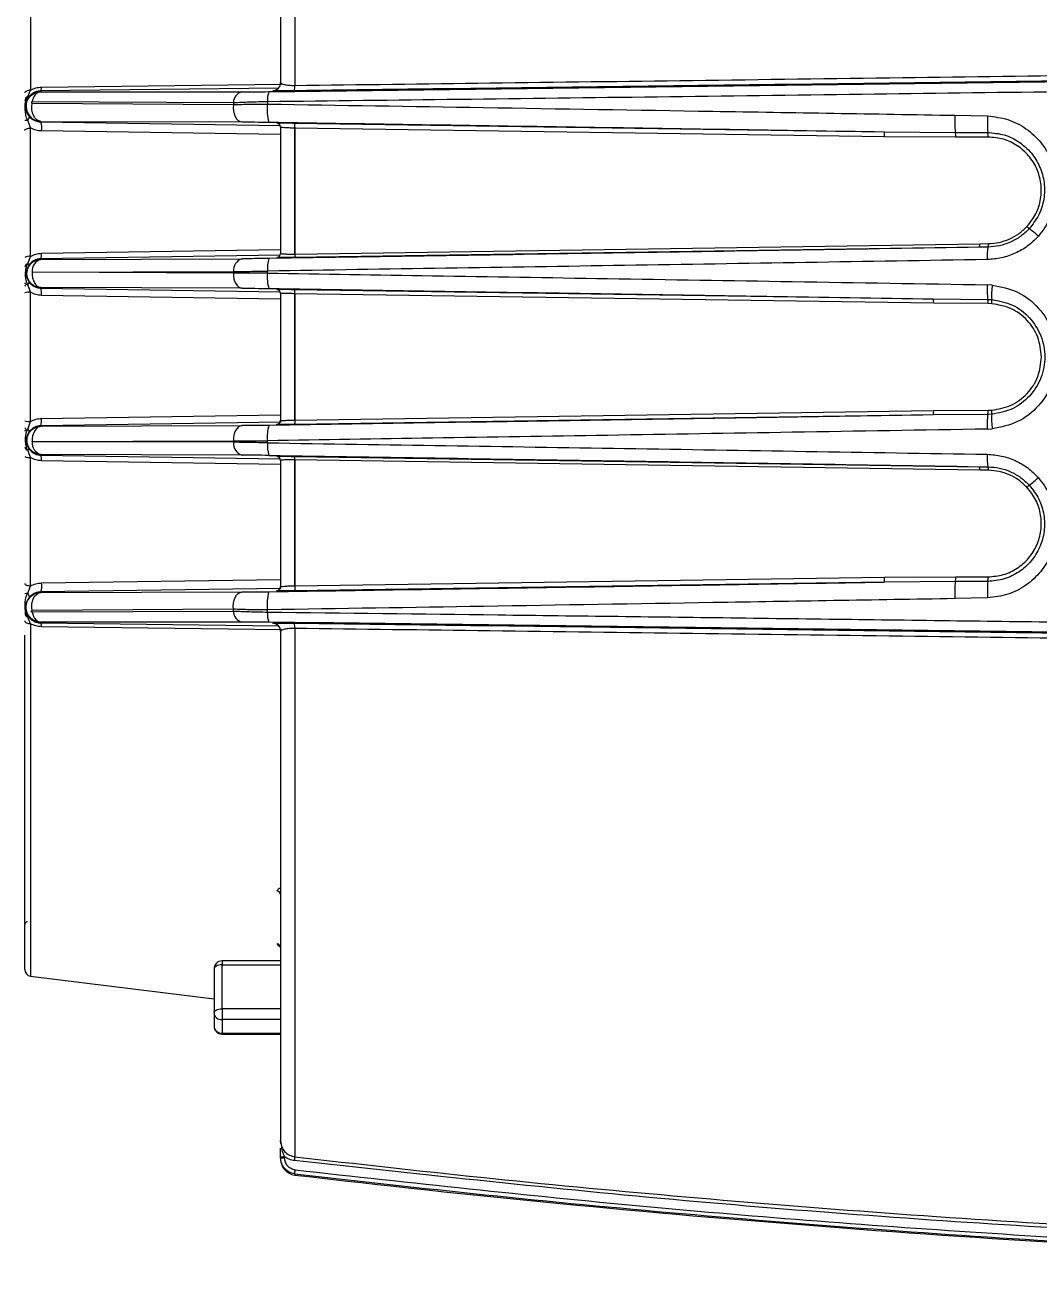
# Model space of a CAD drawing. Extents: x 8 to 113, y 0 to 87.
# Drawn here: x 10.07 to 13.876, y 33.415 to 38.064 of the extents above; entities that cross this region are included whole.
import ezdxf

# ---------------------------------------------------------------- set-up
doc = ezdxf.new("R2010")
doc.units = 0
doc.header["$MEASUREMENT"] = 0
doc.layers.add('OBJECT', color=7, linetype='CONTINUOUS')

msp = doc.modelspace()

# ---------------------------------------------------------------- linework, layer by layer
at = {"layer": 'OBJECT'}
for p, q in [((11.0831, 39.8184), (11.0831, 37.8367)), ((10.0921, 39.1314), (10.0921, 37.819)), ((10.0811, 37.7948), (10.0921, 37.819)), ((10.1302, 37.8131), (10.1301, 37.8131)), ((11.0217, 37.8268), (10.1302, 37.816)), ((10.1302, 37.816), (10.1302, 37.8131)), ((10.1302, 37.8131), (10.8854, 37.8126)), ((10.1328, 37.8303), (11.033, 37.8415)), ((11.0006, 37.8173), (11.0006, 37.8175)), ((10.098, 37.7762), (10.8531, 37.7726)), ((10.0981, 37.7696), (10.8531, 37.7647)), ((10.8531, 37.7726), (10.8531, 37.7647)), ((10.9809, 37.7765), (10.9809, 37.7669)), ((10.0921, 37.6771), (10.0811, 37.7059)), ((13.5598, 37.7248), (13.6826, 37.722)), ((10.0921, 37.1955), (10.0921, 37.6771)), ((10.1302, 37.6999), (10.1302, 37.7016)), ((10.1302, 37.7016), (10.8853, 37.6998)), ((10.1302, 37.6999), (11.0295, 37.6864)), ((11.0301, 37.6529), (10.1328, 37.6659)), ((11.0154, 37.695), (11.0154, 37.6954)), ((11.0815, 37.6956), (13.294, 37.6628)), ((11.0831, 37.6806), (11.083, 37.6764)), ((11.083, 37.2043), (11.083, 37.6764)), ((11.0833, 37.6764), (11.0835, 37.6806)), ((11.0833, 37.6764), (11.0833, 37.2043)), ((13.2959, 37.6441), (11.0833, 37.6764)), ((13.294, 37.6628), (13.5614, 37.6607)), ((13.5614, 37.6607), (13.6831, 37.6604)), ((13.5629, 37.6427), (13.2959, 37.6441)), ((13.6843, 37.6431), (13.5629, 37.6427)), ((11.0833, 37.2043), (13.6535, 37.243)), ((13.6535, 37.243), (13.6855, 37.2434)), ((10.0811, 37.1679), (10.0921, 37.1955)), ((11.0286, 37.2002), (10.1302, 37.1865)), ((10.1328, 37.2073), (11.0301, 37.2211)), ((13.6517, 37.2299), (11.0815, 37.1912)), ((13.6837, 37.2303), (13.6517, 37.2299)), ((10.1302, 37.1865), (10.1303, 37.1841)), ((10.1303, 37.1841), (10.8853, 37.1866)), ((11.0154, 37.1914), (11.0154, 37.1918)), ((10.0981, 37.1368), (10.8531, 37.1382)), ((10.8531, 37.1326), (10.0981, 37.1361)), ((10.8531, 37.1326), (10.8531, 37.1382)), ((10.9809, 37.1326), (10.9809, 37.1404)), ((10.0921, 37.0608), (10.0811, 37.0898)), ((10.0921, 36.5757), (10.0921, 37.0608)), ((10.1303, 37.0784), (10.1302, 37.0764)), ((10.1302, 37.0764), (11.0295, 37.0627)), ((10.8853, 37.076), (10.1303, 37.0784)), ((11.0154, 37.071), (11.0154, 37.0714)), ((11.0301, 37.0564), (11.0301, 36.8182)), ((11.0815, 37.0716), (13.4784, 37.0356)), ((11.083, 37.0566), (11.083, 37.0554)), ((11.083, 36.5811), (11.083, 37.0554)), ((11.0833, 37.0554), (11.0833, 37.0566)), ((11.0833, 37.0554), (11.0833, 36.581)), ((13.4802, 37.0198), (11.0833, 37.0554)), ((13.7001, 37.088), (13.6814, 37.0889)), ((11.0301, 37.0355), (10.1328, 37.049)), ((13.4784, 37.0356), (13.6831, 37.0338)), ((13.6847, 37.0183), (13.4802, 37.0198)), ((13.6831, 37.0338), (13.6981, 37.0332)), ((13.6987, 37.0179), (13.6847, 37.0183)), ((11.0301, 36.8182), (11.0301, 36.58)), ((10.1328, 36.5875), (11.0301, 36.6009)), ((13.4784, 36.6008), (11.0815, 36.5649)), ((11.0833, 36.581), (13.4802, 36.6167)), ((13.6831, 36.6027), (13.4784, 36.6008)), ((13.4802, 36.6167), (13.6847, 36.6181)), ((13.6981, 36.6032), (13.6831, 36.6027)), ((13.6847, 36.6181), (13.6987, 36.6186)), ((10.0811, 36.5466), (10.0921, 36.5757)), ((11.0316, 36.5738), (10.1302, 36.56)), ((10.1302, 36.56), (10.1303, 36.558)), ((10.1303, 36.558), (10.8853, 36.5605)), ((11.0154, 36.565), (11.0154, 36.5655)), ((11.083, 36.5811), (11.083, 36.5799)), ((11.0833, 36.5799), (11.0833, 36.581)), ((13.6814, 36.5475), (13.7001, 36.5485)), ((10.0981, 36.5004), (10.8531, 36.5039)), ((10.8531, 36.4982), (10.0981, 36.4996)), ((10.8531, 36.5039), (10.8531, 36.4982)), ((10.9809, 36.4961), (10.9809, 36.5038)), ((10.0921, 36.4409), (10.0811, 36.4685)), ((10.1303, 36.4523), (10.1302, 36.45)), ((10.1302, 36.45), (11.0286, 36.4362)), ((10.8853, 36.4499), (10.1303, 36.4523)), ((10.0921, 35.9593), (10.0921, 36.4409)), ((11.0301, 36.4153), (10.1328, 36.4291)), ((11.0154, 36.4446), (11.0154, 36.4451)), ((11.0815, 36.4452), (13.6517, 36.4066)), ((11.083, 35.9601), (11.083, 36.4321)), ((11.0833, 36.4321), (11.0833, 35.9601)), ((13.6535, 36.3935), (11.0833, 36.4321)), ((13.6517, 36.4066), (13.6837, 36.4061)), ((13.6855, 36.393), (13.6535, 36.3935)), ((11.0833, 35.9601), (13.2959, 35.9924)), ((13.2959, 35.9924), (13.5629, 35.9938)), ((13.5629, 35.9938), (13.6843, 35.9933)), ((10.0811, 35.9306), (10.0921, 35.9593)), ((11.0314, 35.9501), (10.1302, 35.9365)), ((10.1328, 35.9706), (11.0301, 35.9836)), ((11.0154, 35.941), (11.0154, 35.9415)), ((13.294, 35.9737), (11.0815, 35.9408)), ((11.083, 35.9601), (11.0831, 35.9558)), ((11.0835, 35.9558), (11.0833, 35.9601)), ((13.5614, 35.9758), (13.294, 35.9737)), ((13.6831, 35.9761), (13.5614, 35.9758)), ((10.1302, 35.9348), (10.8853, 35.9366)), ((10.1302, 35.9348), (10.1302, 35.9365)), ((13.6826, 35.9145), (13.5598, 35.9116)), ((10.8531, 35.8639), (10.0979, 35.8603)), ((10.8531, 35.8718), (10.0981, 35.8669)), ((10.8531, 35.8639), (10.8531, 35.8718)), ((10.9809, 35.86), (10.9809, 35.8696)), ((10.0921, 35.8175), (10.0811, 35.8416)), ((10.0921, 35.8175), (10.0921, 34.4955)), ((10.1302, 35.8233), (10.1301, 35.8204)), ((10.1301, 35.8204), (11.0217, 35.8096)), ((10.8854, 35.8239), (10.1302, 35.8233)), ((11.033, 35.7949), (10.1328, 35.8062)), ((11.0006, 35.819), (11.0006, 35.8191)), ((11.0831, 35.7998), (11.0831, 33.8181)), ((11.0301, 34.5527), (10.8101, 34.5527)), ((10.8101, 34.5527), (10.8101, 34.5377)), ((10.7801, 34.5227), (10.7801, 34.3581)), ((10.8101, 34.3731), (10.8101, 34.5377)), ((10.8101, 34.5377), (11.0301, 34.5377)), ((10.0921, 34.4955), (10.7801, 34.411)), ((10.7801, 34.3581), (10.7801, 34.3081)), ((10.8101, 34.3731), (10.8101, 34.3324)), ((11.0301, 34.3731), (10.8101, 34.3731)), ((11.0301, 34.3324), (10.8101, 34.3324)), ((10.8101, 34.3324), (10.8101, 34.2819)), ((10.8101, 34.2819), (11.0301, 34.2819)), ((10.8101, 34.2819), (10.8101, 34.2781)), ((10.8101, 34.2781), (11.0301, 34.2781)), ((11.0311, 33.8673), (11.0299, 33.8786)), ((11.0301, 33.878), (11.0315, 33.865)), ((11.0301, 33.8139), (11.0301, 33.8186)), ((11.0451, 33.8182), (11.0451, 33.8135)), ((11.0831, 33.7542), (11.0831, 33.7494))]:
    msp.add_line(p, q, dxfattribs=at)
at = {"layer": 'OBJECT', "flags": 128}
for points in [[(10.0921, 37.819), (10.0877, 37.8186), (10.0835, 37.8178), (10.0797, 37.8168), (10.0764, 37.8154), (10.0737, 37.8139), (10.0717, 37.8121), (10.0705, 37.8102), (10.0701, 37.8083)], [(10.1302, 37.7016), (10.1223, 37.7033), (10.1149, 37.7077), (10.1084, 37.7145), (10.103, 37.7235), (10.0991, 37.734), (10.097, 37.7456), (10.0966, 37.7577), (10.0981, 37.7696)], [(10.8531, 37.7647), (10.8522, 37.7531), (10.8529, 37.7414), (10.8552, 37.7304), (10.8591, 37.7203), (10.8644, 37.7119), (10.8707, 37.7055), (10.8778, 37.7014), (10.8853, 37.6998)], [(10.0811, 37.7059), (10.0829, 37.7082), (10.0844, 37.7105), (10.0857, 37.7127), (10.0865, 37.7147), (10.0871, 37.7166), (10.0872, 37.7182), (10.087, 37.7196), (10.0864, 37.7208)], [(10.0701, 37.6679), (10.0705, 37.6696), (10.0717, 37.6712), (10.0737, 37.6727), (10.0764, 37.6741), (10.0797, 37.6752), (10.0835, 37.6761), (10.0877, 37.6768), (10.0921, 37.6771)], [(10.0981, 37.1361), (10.0981, 37.1253), (10.0995, 37.1148), (10.1023, 37.1049), (10.1062, 37.0961), (10.1112, 37.0888), (10.1171, 37.0833), (10.1235, 37.0798), (10.1303, 37.0784)], [(10.8531, 37.1326), (10.8533, 37.1219), (10.8548, 37.1116), (10.8575, 37.1019), (10.8615, 37.0933), (10.8665, 37.0862), (10.8722, 37.0808), (10.8786, 37.0773), (10.8853, 37.076)], [(10.0701, 37.0963), (10.0703, 37.0954), (10.0709, 37.0944), (10.0718, 37.0935), (10.073, 37.0927), (10.0746, 37.0918), (10.0765, 37.0911), (10.0787, 37.0904), (10.0811, 37.0898)], [(10.0811, 36.5466), (10.0787, 36.546), (10.0765, 36.5453), (10.0746, 36.5446), (10.073, 36.5438), (10.0718, 36.5429), (10.0709, 36.542), (10.0703, 36.5411), (10.0701, 36.5401)], [(10.1303, 36.558), (10.1235, 36.5567), (10.1171, 36.5531), (10.1112, 36.5476), (10.1062, 36.5403), (10.1023, 36.5316), (10.0995, 36.5217), (10.0981, 36.5112), (10.0981, 36.5004)], [(10.8853, 36.5605), (10.8786, 36.5591), (10.8722, 36.5557), (10.8665, 36.5503), (10.8615, 36.5431), (10.8575, 36.5346), (10.8548, 36.5249), (10.8533, 36.5145), (10.8531, 36.5039)], [(10.0701, 35.9685), (10.0705, 35.9668), (10.0717, 35.9652), (10.0737, 35.9637), (10.0764, 35.9624), (10.0797, 35.9612), (10.0835, 35.9603), (10.0877, 35.9597), (10.0921, 35.9593)], [(10.0811, 35.9306), (10.0829, 35.9283), (10.0844, 35.926), (10.0857, 35.9238), (10.0865, 35.9217), (10.0871, 35.9199), (10.0872, 35.9182), (10.087, 35.9168), (10.0864, 35.9157)], [(10.0981, 35.8669), (10.0966, 35.8788), (10.097, 35.8908), (10.0991, 35.9024), (10.103, 35.913), (10.1084, 35.9219), (10.1149, 35.9287), (10.1223, 35.9331), (10.1302, 35.9348)], [(10.8531, 35.8718), (10.8522, 35.8834), (10.8529, 35.895), (10.8552, 35.9061), (10.8591, 35.9161), (10.8644, 35.9245), (10.8707, 35.9309), (10.8778, 35.935), (10.8853, 35.9366)], [(10.0701, 35.8282), (10.0705, 35.8262), (10.0717, 35.8243), (10.0737, 35.8226), (10.0764, 35.821), (10.0797, 35.8197), (10.0835, 35.8186), (10.0877, 35.8179), (10.0921, 35.8175)], [(10.8101, 34.5377), (10.8043, 34.5374), (10.7986, 34.5365), (10.7935, 34.5352), (10.7889, 34.5333), (10.7852, 34.531), (10.7824, 34.5284), (10.7807, 34.5256), (10.7801, 34.5227)], [(10.7801, 34.3581), (10.7807, 34.361), (10.7824, 34.3638), (10.7852, 34.3664), (10.7889, 34.3687), (10.7935, 34.3706), (10.7986, 34.372), (10.8043, 34.3728), (10.8101, 34.3731)]]:
    msp.add_lwpolyline(points, dxfattribs=at)
at = {"layer": 'OBJECT'}
for centre, radius, start, end in [((11.0001, 37.8473), 0.03, 270.8174, 359.9964), ((10.8948, 37.772), 0.0417, 103.027, 179.1917), ((11.056, 37.7841), 0.0755, 157.3106, 185.817), ((11.0428, 37.8327), 0.0405, 336.8812, 5.6577), ((10.089, 37.7777), 0.0189, 114.6928, 177.0657), ((10.1311, 37.7574), 0.0557, 180.0252, 269.0506), ((10.0835, 37.7996), 0.00532, 242.8052, 300.6129), ((11.132, 37.7444), 0.1527, 171.5367, 197.3552), ((10.0793, 37.7513), 0.0455, 258.3163, 272.234), ((13.939, 37.7022), 0.3799, 176.5835, 186.2714), ((14.1168, 37.6941), 0.4351, 176.3255, 184.4454), ((10.0611, 37.6775), 0.0726, 350.7986, 17.9755), ((11.0151, 37.6804), 0.015, 0.0028, 89.0058), ((11.0151, 37.68), 0.015, 0.0039, 89.0036), ((11.0813, 37.7266), 0.0503, 271.9428, 272.287), ((13.2594, 37.65), 0.0369, 350.8114, 20.3031), ((13.5061, 37.6469), 0.057, 355.73, 13.9671), ((13.6187, 37.6471), 0.0657, 356.4741, 11.6369), ((14.1391, 37.6356), 0.4509, 226.7586, 228.2473), ((13.6636, 37.0519), 0.3031, 46.2734, 54.6876), ((13.6283, 37.2398), 0.0254, 336.99, 7.2253), ((13.6582, 37.2405), 0.0275, 338.3037, 6.1788), ((10.0872, 37.1601), 0.0358, 82.2158, 118.5915), ((10.0884, 37.2023), 0.0447, 339.2658, 6.4601), ((11.0151, 37.2068), 0.015, 270.9964, 359.9961), ((11.0151, 37.2064), 0.015, 270.9964, 359.9961), ((13.8852, 37.1966), 0.2043, 170.5079, 183.6881), ((10.0843, 37.1539), 0.0144, 102.7899, 170.4308), ((10.095, 37.1851), 0.0221, 231.1278, 248.9892), ((10.1426, 37.1412), 0.0446, 105.9957, 185.6539), ((10.8979, 37.1433), 0.0451, 106.3213, 186.431), ((11.0865, 37.1524), 0.1062, 160.6882, 186.5213), ((11.1131, 37.1157), 0.1333, 172.7057, 197.7827), ((10.0871, 37.0086), 0.0524, 84.5631, 108.899), ((10.0734, 37.1016), 0.0141, 303.0741, 346.3766), ((10.0716, 37.057), 0.0618, 352.5357, 18.3289), ((11.0151, 37.0564), 0.015, 0.0028, 89.0058), ((11.0151, 37.056), 0.015, 0.0028, 89.0058), ((11.0829, 37.0792), 0.0238, 270.2493, 270.9756), ((14.022, 37.0722), 0.3411, 177.1853, 186.4627), ((14.0195, 37.0494), 0.3218, 173.1125, 182.8762), ((13.4487, 37.0242), 0.0318, 351.965, 21.0948), ((13.6379, 37.0213), 0.0469, 356.4155, 15.4698), ((13.653, 37.0239), 0.0461, 352.5298, 11.687), ((13.4487, 36.6122), 0.0318, 338.9052, 8.035), ((14.022, 36.5643), 0.3411, 173.5372, 182.8147), ((13.6379, 36.6152), 0.0469, 344.5302, 3.5845), ((14.0195, 36.5871), 0.3218, 177.1238, 186.8875), ((13.653, 36.6126), 0.0461, 348.313, 7.4702), ((10.0871, 36.6279), 0.0524, 251.101, 275.4369), ((10.0734, 36.5348), 0.0141, 13.6232, 56.9261), ((10.0716, 36.5794), 0.0618, 341.6714, 7.464), ((11.1131, 36.5208), 0.1333, 162.2173, 187.2943), ((11.0151, 36.5805), 0.015, 270.9942, 359.9972), ((11.0151, 36.58), 0.015, 270.9964, 359.9961), ((11.0829, 36.5572), 0.0238, 89.0244, 89.7507), ((10.1426, 36.4952), 0.0446, 174.3461, 254.0043), ((10.8979, 36.4932), 0.0451, 173.5685, 253.6795), ((11.0865, 36.484), 0.1062, 173.4789, 199.3117), ((10.0843, 36.4825), 0.0144, 189.5692, 257.2101), ((10.095, 36.4513), 0.0221, 111.0108, 128.8722), ((10.0884, 36.4342), 0.0447, 353.5401, 20.7342), ((13.8852, 36.4398), 0.2043, 176.3119, 189.4921), ((10.0872, 36.4763), 0.0358, 241.4063, 277.7849), ((11.0151, 36.4301), 0.015, 0.0039, 89.0036), ((11.0151, 36.4296), 0.015, 0.0039, 89.0036), ((13.6283, 36.3967), 0.0254, 352.774, 23.0107), ((13.6582, 36.396), 0.0275, 353.8212, 21.6963), ((13.6636, 36.5846), 0.3031, 305.3124, 313.7266), ((14.1385, 36.0015), 0.45, 131.7511, 133.243), ((13.2594, 35.9865), 0.0369, 339.6958, 9.1893), ((13.5061, 35.9895), 0.057, 346.0341, 4.269), ((13.6187, 35.9893), 0.0657, 348.3632, 3.5258), ((10.0611, 35.9589), 0.0726, 342.0242, 9.2015), ((11.0151, 35.9565), 0.015, 270.9959, 359.9966), ((11.0151, 35.956), 0.015, 270.9937, 359.9966), ((11.0817, 35.9219), 0.0382, 87.6586, 88.1116), ((13.939, 35.9343), 0.3798, 173.7285, 183.4166), ((14.1168, 35.9423), 0.4351, 175.5545, 183.6745), ((10.0793, 35.8852), 0.0454, 87.7552, 101.6915), ((11.132, 35.892), 0.1527, 162.6447, 188.4633), ((10.089, 35.8588), 0.0189, 182.9339, 245.3066), ((10.8948, 35.8645), 0.0417, 180.8078, 256.974), ((11.056, 35.8523), 0.0755, 174.1828, 202.6897), ((10.0835, 35.8369), 0.00532, 59.3943, 117.194), ((10.1069, 35.8088), 0.026, 354.2925, 26.5141), ((11.0001, 35.7891), 0.03, 0.0033, 89.1829), ((11.0428, 35.8037), 0.0405, 354.3437, 23.1174), ((11.0167, 34.8008), 0.0135, 5.255, 88.914), ((11.016, 34.6023), 0.0141, 2.5827, 86.1954), ((10.8101, 34.5227), 0.03, 90, 180), ((10.0951, 34.5203), 0.025, 180, 263), ((10.8081, 34.3604), 0.0281, 184.7366, 274.0578), ((10.8101, 34.3081), 0.03, 180, 270), ((10.8084, 34.3101), 0.0283, 184.0834, 273.57), ((11.0413, 33.961), 0.1429, 265.4957, 271.4991), ((11.0413, 33.9563), 0.1429, 265.4957, 271.4991), ((11.0901, 33.809), 0.06, 180, 263.3268), ((18.3769, 32.9513), 7.3451, 173.22268, 173.33636), ((3.5176, 34.6522), 7.6186, 353.23041, 353.34008), ((16.9701, 84.0662), 50.66, 263.32684, 267.85597)]:
    msp.add_arc(centre, radius, start, end, dxfattribs=at)
for points, knots in [([(11.0301, 39.7585), (11.0301, 39.7499), (11.0301, 39.7325), (11.0301, 39.6743), (11.0301, 39.5914), (11.0301, 39.4811), (11.0301, 39.3446), (11.0301, 39.1835), (11.0301, 38.9997), (11.0301, 38.7958), (11.0301, 38.5756), (11.0301, 38.3423), (11.0301, 38.1002), (11.0301, 37.9312), (11.0301, 37.8473)], [0, 0, 0, 0, 0.0803207, 0.16194, 0.244772, 0.3293776, 0.4144874, 0.5, 0.5855181, 0.670628, 0.755228, 0.8380655, 0.919682, 1, 1, 1, 1]), ([(10.9864, 37.8133), (11.5027, 37.8197), (12.536, 37.8325), (13.8902, 37.8502), (14.7276, 37.8617), (15.0451, 37.8661)], [0, 0, 0, 0, 0.382702, 0.765908, 1, 1, 1, 1]), ([(11.0006, 37.8175), (11.0025, 37.8176), (11.0065, 37.8179), (11.0123, 37.8199), (11.0177, 37.823), (11.0237, 37.8284), (11.029, 37.8368), (11.0297, 37.8441), (11.0301, 37.8478)], [0, 0, 0, 0, 0.115727, 0.237004, 0.365059, 0.500934, 0.749863, 1, 1, 1, 1]), ([(11.0301, 37.8473), (11.0308, 37.846), (11.0321, 37.8432), (11.0414, 37.8403), (11.052, 37.8385), (11.0617, 37.8375), (11.0722, 37.8368), (11.0795, 37.8367), (11.0831, 37.8367)], [0, 0, 0, 0, 0.250259, 0.499689, 0.634038, 0.76157, 0.883198, 1, 1, 1, 1]), ([(15.0451, 37.8684), (14.738, 37.8642), (13.9214, 37.853), (12.5985, 37.8357), (11.5859, 37.8231), (11.0801, 37.8168)], [0, 0, 0, 0, 0.23178, 0.616222, 1, 1, 1, 1]), ([(11.0831, 37.8367), (11.3272, 37.8398), (11.8241, 37.846), (12.5844, 37.8558), (13.3512, 37.8658), (14.1188, 37.876), (14.6795, 37.8836), (14.9895, 37.8879), (15.0451, 37.8886)], [0, 0, 0, 0, 0.185391, 0.377506, 0.576351, 0.765931, 0.957987, 1, 1, 1, 1]), ([(10.0754, 37.7573), (10.0762, 37.7646), (10.0779, 37.779), (10.0902, 37.7971), (10.1049, 37.8074), (10.1186, 37.8122), (10.1262, 37.8128), (10.1301, 37.8131)], [0, 0, 0, 0, 0.250886, 0.499859, 0.733623, 0.862855, 1, 1, 1, 1]), ([(10.1302, 37.816), (10.1259, 37.8157), (10.1174, 37.8151), (10.1054, 37.8106), (10.0946, 37.8039), (10.0891, 37.798), (10.0862, 37.795)], [0, 0, 0, 0, 0.250429, 0.499844, 0.740767, 1, 1, 1, 1]), ([(10.0921, 37.819), (10.0985, 37.8222), (10.1113, 37.8285), (10.1256, 37.8297), (10.1328, 37.8303)], [0, 0, 0, 0, 0.498431, 1, 1, 1, 1]), ([(10.1301, 37.8131), (10.1259, 37.8123), (10.1177, 37.8106), (10.1078, 37.8007), (10.1012, 37.7888), (10.099, 37.7801), (10.098, 37.7762)], [0, 0, 0, 0, 0.295101, 0.569756, 0.806961, 1, 1, 1, 1]), ([(10.1302, 37.816), (10.1304, 37.8163), (10.131, 37.8167), (10.1318, 37.8198), (10.1324, 37.8243), (10.1327, 37.8283), (10.1328, 37.8303)], [0, 0, 0, 0, 0.245159, 0.499986, 0.754817, 1, 1, 1, 1]), ([(10.8854, 37.8126), (10.9006, 37.8126), (10.9309, 37.8127), (10.9679, 37.8131), (10.9864, 37.8133)], [0, 0, 0, 0, 0.498689, 1, 1, 1, 1]), ([(10.9809, 37.7765), (11.2201, 37.7793), (11.7068, 37.7852), (12.4506, 37.7944), (13.2005, 37.804), (13.9513, 37.8138), (14.5624, 37.822), (14.9283, 37.8271), (15.0451, 37.8287)], [0, 0, 0, 0, 0.177189, 0.360441, 0.549759, 0.730707, 0.913979, 1, 1, 1, 1]), ([(11.0801, 37.8168), (11.069, 37.8167), (11.0469, 37.8165), (11.0209, 37.8165), (11.0038, 37.8168), (11.0016, 37.8171), (11.0006, 37.8173)], [0, 0, 0, 0, 0.2497037, 0.4994833, 0.7493642, 1, 1, 1, 1]), ([(10.0811, 37.7059), (10.0805, 37.7068), (10.0795, 37.7083), (10.0783, 37.7109), (10.077, 37.7145), (10.0752, 37.7207), (10.0728, 37.7324), (10.0709, 37.7522), (10.0715, 37.7763), (10.0788, 37.7904), (10.0811, 37.7948)], [0, 0, 0, 0, 0.035421, 0.057338, 0.093999, 0.157766, 0.273473, 0.49278, 0.842967, 1, 1, 1, 1]), ([(10.0862, 37.795), (10.0842, 37.7923), (10.0802, 37.7869), (10.0766, 37.7789), (10.0745, 37.7723), (10.073, 37.7654), (10.0728, 37.7606), (10.0727, 37.7573)], [0, 0, 0, 0, 0.249992, 0.497598, 0.621224, 0.745568, 1, 1, 1, 1]), ([(10.0727, 37.7573), (10.073, 37.7539), (10.0734, 37.7474), (10.0751, 37.7416), (10.0772, 37.7357), (10.0799, 37.7296), (10.0843, 37.7237), (10.0864, 37.7208)], [0, 0, 0, 0, 0.24759, 0.460665, 0.504758, 0.757493, 1, 1, 1, 1]), ([(10.098, 37.7762), (10.0976, 37.7761), (10.097, 37.776), (10.0962, 37.7756), (10.0957, 37.7752), (10.0953, 37.7746), (10.095, 37.7738), (10.0948, 37.7731), (10.0949, 37.7722), (10.0952, 37.7712), (10.096, 37.7703), (10.097, 37.7697), (10.0977, 37.7696), (10.0981, 37.7696)], [0, 0, 0, 0, 0.13574, 0.194591, 0.250843, 0.311563, 0.37511, 0.438068, 0.500883, 0.619799, 0.750938, 0.873701, 1, 1, 1, 1]), ([(10.8531, 37.7726), (10.8727, 37.7734), (10.9113, 37.7751), (10.9579, 37.776), (10.9809, 37.7765)], [0, 0, 0, 0, 0.506803, 1, 1, 1, 1]), ([(10.8531, 37.7647), (10.8728, 37.7654), (10.9114, 37.7669), (10.958, 37.7669), (10.9809, 37.7669)], [0, 0, 0, 0, 0.509049, 1, 1, 1, 1]), ([(10.9809, 37.7669), (11.2511, 37.7625), (11.8071, 37.7536), (12.6668, 37.7396), (13.2569, 37.7298), (13.5598, 37.7248)], [0, 0, 0, 0, 0.315, 0.648332, 1, 1, 1, 1]), ([(10.0864, 37.7208), (10.0922, 37.7153), (10.101, 37.7069), (10.1172, 37.701), (10.1259, 37.7003), (10.1302, 37.6999)], [0, 0, 0, 0, 0.49808, 0.757942, 1, 1, 1, 1]), ([(13.6826, 37.722), (13.7084, 37.719), (13.7599, 37.713), (13.8288, 37.6768), (13.8848, 37.6248), (13.924, 37.5591), (13.9439, 37.485), (13.9423, 37.408), (13.9202, 37.3328), (13.8888, 37.2915), (13.8732, 37.2709)], [0, 0, 0, 0, 0.125399, 0.250033, 0.374937, 0.500007, 0.625107, 0.75017, 0.875155, 1, 1, 1, 1]), ([(10.1328, 37.6659), (10.1255, 37.6665), (10.111, 37.6677), (10.0984, 37.674), (10.0921, 37.6771)], [0, 0, 0, 0, 0.5023, 1, 1, 1, 1]), ([(10.8853, 37.6998), (10.9005, 37.6997), (10.9309, 37.6996), (10.9678, 37.6991), (10.9862, 37.6988)], [0, 0, 0, 0, 0.501563, 1, 1, 1, 1]), ([(10.9862, 37.6988), (11.3691, 37.693), (12.137, 37.6812), (12.9077, 37.6689), (13.294, 37.6628)], [0, 0, 0, 0, 0.498752, 1, 1, 1, 1]), ([(11.0154, 37.6954), (11.0163, 37.6956), (11.0182, 37.6959), (11.0327, 37.696), (11.0542, 37.696), (11.0724, 37.6957), (11.0815, 37.6956)], [0, 0, 0, 0, 0.250139, 0.500157, 0.750082, 1, 1, 1, 1]), ([(11.0301, 37.6804), (11.0301, 37.6025), (11.0301, 37.4466), (11.0301, 37.2865), (11.0301, 37.2064)], [0, 0, 0, 0, 0.5000003, 1, 1, 1, 1]), ([(11.083, 37.6764), (11.076, 37.6766), (11.0613, 37.6771), (11.0439, 37.6781), (11.0323, 37.6793), (11.0308, 37.68), (11.0301, 37.6804)], [0, 0, 0, 0, 0.239397, 0.499824, 0.74984, 1, 1, 1, 1]), ([(11.0831, 37.6806), (11.0832, 37.6826), (11.0832, 37.6856), (11.083, 37.6891), (11.0827, 37.6922), (11.0822, 37.6949), (11.0817, 37.6954), (11.0815, 37.6956)], [0, 0, 0, 0, 0.251212, 0.383347, 0.515965, 0.770808, 1, 1, 1, 1]), ([(13.6831, 37.6604), (13.7041, 37.6584), (13.7459, 37.6545), (13.8022, 37.6264), (13.8482, 37.5853), (13.8806, 37.5328), (13.8973, 37.473), (13.8962, 37.4105), (13.8779, 37.3493), (13.8519, 37.3159), (13.8388, 37.2992)], [0, 0, 0, 0, 0.125945, 0.251061, 0.375911, 0.500546, 0.625123, 0.749825, 0.874778, 1, 1, 1, 1]), ([(13.8302, 37.3071), (13.8424, 37.3227), (13.8669, 37.3537), (13.8842, 37.411), (13.8852, 37.4695), (13.8694, 37.5255), (13.8387, 37.5744), (13.7955, 37.6125), (13.7428, 37.6382), (13.7038, 37.6415), (13.6843, 37.6431)], [0, 0, 0, 0, 0.1248514, 0.2496703, 0.374509, 0.4994319, 0.6244738, 0.749587, 0.8746189, 1, 1, 1, 1]), ([(13.8388, 37.2992), (13.8283, 37.2891), (13.8072, 37.2689), (13.7686, 37.2476), (13.7272, 37.2334), (13.6982, 37.2313), (13.6837, 37.2303)], [0, 0, 0, 0, 0.2510338, 0.4998421, 0.7502371, 1, 1, 1, 1]), ([(13.6855, 37.2434), (13.699, 37.2443), (13.7259, 37.2462), (13.7645, 37.2593), (13.8005, 37.279), (13.8203, 37.2977), (13.8302, 37.3071)], [0, 0, 0, 0, 0.249686, 0.500038, 0.748854, 1, 1, 1, 1]), ([(13.8732, 37.2709), (13.8602, 37.2581), (13.8344, 37.2327), (13.7868, 37.2057), (13.7354, 37.1876), (13.6994, 37.1848), (13.6814, 37.1835)], [0, 0, 0, 0, 0.251427, 0.50031, 0.75055, 1, 1, 1, 1]), ([(10.0921, 37.1955), (10.0985, 37.1989), (10.1113, 37.2055), (10.1257, 37.2067), (10.1328, 37.2073)], [0, 0, 0, 0, 0.500343, 1, 1, 1, 1]), ([(13.6517, 37.2299), (13.2067, 37.2226), (12.3166, 37.2082), (11.4297, 37.1944), (10.9862, 37.1876)], [0, 0, 0, 0, 0.499931, 1, 1, 1, 1]), ([(11.0301, 37.2064), (11.031, 37.206), (11.0327, 37.2053), (11.0449, 37.2045), (11.0616, 37.2041), (11.076, 37.2043), (11.083, 37.2043)], [0, 0, 0, 0, 0.275543, 0.500053, 0.755367, 1, 1, 1, 1]), ([(11.0833, 37.2043), (11.0833, 37.2026), (11.0832, 37.1992), (11.0828, 37.1948), (11.0822, 37.1919), (11.0817, 37.1914), (11.0815, 37.1912)], [0, 0, 0, 0, 0.241912, 0.499998, 0.758083, 1, 1, 1, 1]), ([(10.0811, 37.0898), (10.0799, 37.0922), (10.0779, 37.0961), (10.0759, 37.1033), (10.0737, 37.1137), (10.0725, 37.1316), (10.0736, 37.1515), (10.0792, 37.1639), (10.0811, 37.1679)], [0, 0, 0, 0, 0.096977, 0.162949, 0.280004, 0.496796, 0.836217, 1, 1, 1, 1]), ([(10.087, 37.1645), (10.0853, 37.162), (10.0819, 37.1569), (10.0783, 37.1483), (10.0762, 37.1393), (10.0755, 37.1267), (10.078, 37.113), (10.0841, 37.1032), (10.0871, 37.0983)], [0, 0, 0, 0, 0.122405, 0.248684, 0.377737, 0.499824, 0.749915, 1, 1, 1, 1]), ([(10.1303, 37.0784), (10.1257, 37.0788), (10.1169, 37.0797), (10.105, 37.0848), (10.0955, 37.0917), (10.0863, 37.102), (10.0798, 37.1154), (10.0775, 37.1322), (10.0803, 37.1493), (10.0882, 37.1633), (10.098, 37.1729), (10.1074, 37.1789), (10.1183, 37.1831), (10.1262, 37.1838), (10.1303, 37.1841)], [0, 0, 0, 0, 0.083697, 0.161372, 0.233014, 0.298617, 0.411254, 0.499895, 0.605384, 0.723691, 0.787932, 0.8554, 0.926089, 1, 1, 1, 1]), ([(10.1302, 37.1865), (10.126, 37.1861), (10.1177, 37.1855), (10.106, 37.1809), (10.0953, 37.1741), (10.0898, 37.1677), (10.087, 37.1645)], [0, 0, 0, 0, 0.253998, 0.500394, 0.747085, 1, 1, 1, 1]), ([(10.9862, 37.1876), (10.9678, 37.1873), (10.9311, 37.1868), (10.9005, 37.1866), (10.8853, 37.1866)], [0, 0, 0, 0, 0.50155, 1, 1, 1, 1]), ([(13.6814, 37.1835), (13.2274, 37.176), (12.3256, 37.1613), (11.4271, 37.1473), (10.9809, 37.1404)], [0, 0, 0, 0, 0.50338, 1, 1, 1, 1]), ([(11.0815, 37.1912), (11.0725, 37.1911), (11.0547, 37.1909), (11.0331, 37.1908), (11.0182, 37.191), (11.0163, 37.1913), (11.0154, 37.1914)], [0, 0, 0, 0, 0.249736, 0.499486, 0.74926, 1, 1, 1, 1]), ([(10.0981, 37.1361), (10.0981, 37.1361), (10.098, 37.1361), (10.0979, 37.1361), (10.0978, 37.1362), (10.0978, 37.1363), (10.0978, 37.1364), (10.0978, 37.1365), (10.0978, 37.1366), (10.0978, 37.1366), (10.0979, 37.1367), (10.0979, 37.1367), (10.098, 37.1368), (10.0981, 37.1368), (10.0981, 37.1368)], [0, 0, 0, 0, 0.14846, 0.270216, 0.325866, 0.380992, 0.499258, 0.560332, 0.615032, 0.666467, 0.718978, 0.77612, 0.84064, 1, 1, 1, 1]), ([(10.8531, 37.1382), (10.8727, 37.1386), (10.9114, 37.1393), (10.9579, 37.14), (10.9809, 37.1404)], [0, 0, 0, 0, 0.503406, 1, 1, 1, 1]), ([(10.9809, 37.1326), (10.9582, 37.1328), (10.9118, 37.1331), (10.873, 37.1328), (10.8531, 37.1326)], [0, 0, 0, 0, 0.488529, 1, 1, 1, 1]), ([(10.9809, 37.1326), (11.1871, 37.1294), (11.6117, 37.1226), (12.2682, 37.1121), (12.962, 37.1008), (13.4375, 37.093), (13.6814, 37.0889)], [0, 0, 0, 0, 0.22962, 0.472827, 0.72962, 1, 1, 1, 1]), ([(10.0701, 37.0871), (10.0704, 37.0869), (10.0709, 37.0863), (10.0732, 37.0851), (10.0745, 37.0843)], [0, 0, 0, 0, 0.40631, 1, 1, 1, 1]), ([(10.0871, 37.0983), (10.0905, 37.0945), (10.096, 37.0882), (10.107, 37.0816), (10.1179, 37.0774), (10.1263, 37.0767), (10.1302, 37.0764)], [0, 0, 0, 0, 0.307386, 0.499397, 0.766202, 1, 1, 1, 1]), ([(10.1328, 37.049), (10.1256, 37.0496), (10.1112, 37.0508), (10.0984, 37.0574), (10.0921, 37.0608)], [0, 0, 0, 0, 0.500843, 1, 1, 1, 1]), ([(10.8853, 37.076), (10.9006, 37.0759), (10.9312, 37.0757), (10.9679, 37.0752), (10.9862, 37.075)], [0, 0, 0, 0, 0.501586, 1, 1, 1, 1]), ([(10.9862, 37.075), (11.4006, 37.0686), (12.2299, 37.0558), (13.0621, 37.0424), (13.4784, 37.0356)], [0, 0, 0, 0, 0.499771, 1, 1, 1, 1]), ([(11.0154, 37.0714), (11.0163, 37.0716), (11.0183, 37.0718), (11.0332, 37.072), (11.0548, 37.0719), (11.0726, 37.0717), (11.0815, 37.0716)], [0, 0, 0, 0, 0.250088, 0.50011, 0.750076, 1, 1, 1, 1]), ([(11.083, 37.0554), (11.0762, 37.0555), (11.062, 37.0558), (11.0445, 37.0562), (11.0324, 37.0564), (11.0309, 37.0564), (11.0301, 37.0564)], [0, 0, 0, 0, 0.2373226, 0.5000715, 0.7500051, 1, 1, 1, 1]), ([(11.083, 37.0566), (11.083, 37.0585), (11.083, 37.0614), (11.0829, 37.0648), (11.0827, 37.0672), (11.0824, 37.0691), (11.082, 37.071), (11.0817, 37.0713), (11.0815, 37.0716)], [0, 0, 0, 0, 0.242736, 0.372413, 0.504175, 0.635328, 0.76326, 1, 1, 1, 1]), ([(13.7001, 37.088), (13.7329, 37.0813), (13.7985, 37.0681), (13.878, 37.0042), (13.9328, 36.9182), (13.9398, 36.8515), (13.9433, 36.8182)], [0, 0, 0, 0, 0.250566, 0.500351, 0.750175, 1, 1, 1, 1]), ([(13.6981, 37.0332), (13.7248, 37.0283), (13.7779, 37.0184), (13.8434, 36.968), (13.887, 36.899), (13.9022, 36.8182), (13.8869, 36.7373), (13.8434, 36.6684), (13.7778, 36.618), (13.7247, 36.6082), (13.6981, 36.6032)], [0, 0, 0, 0, 0.125649, 0.250726, 0.375502, 0.500091, 0.624668, 0.749422, 0.874515, 1, 1, 1, 1]), ([(13.8851, 36.8182), (13.8823, 36.8434), (13.8768, 36.8938), (13.8341, 36.958), (13.7731, 37.0046), (13.7235, 37.0134), (13.6987, 37.0179)], [0, 0, 0, 0, 0.249291, 0.498953, 0.749084, 1, 1, 1, 1]), ([(13.6987, 36.6186), (13.7235, 36.623), (13.773, 36.6319), (13.8341, 36.6784), (13.8768, 36.7426), (13.8823, 36.793), (13.8851, 36.8182)], [0, 0, 0, 0, 0.250681, 0.500935, 0.750645, 1, 1, 1, 1]), ([(13.9433, 36.8182), (13.9398, 36.7849), (13.9328, 36.7182), (13.878, 36.6322), (13.7984, 36.5683), (13.7329, 36.5551), (13.7001, 36.5485)], [0, 0, 0, 0, 0.24993, 0.499886, 0.749919, 1, 1, 1, 1]), ([(13.4784, 36.6008), (13.0621, 36.5941), (12.2299, 36.5807), (11.4006, 36.5679), (10.9862, 36.5615)], [0, 0, 0, 0, 0.500229, 1, 1, 1, 1]), ([(10.0745, 36.5521), (10.0732, 36.5514), (10.0709, 36.5501), (10.0704, 36.5495), (10.0701, 36.5493)], [0, 0, 0, 0, 0.593688, 1, 1, 1, 1]), ([(10.0811, 36.4685), (10.0792, 36.4725), (10.0759, 36.4795), (10.0735, 36.493), (10.0725, 36.5128), (10.074, 36.5323), (10.0799, 36.5443), (10.0811, 36.5466)], [0, 0, 0, 0, 0.16421, 0.284776, 0.503516, 0.90283, 1, 1, 1, 1]), ([(10.0783, 36.5052), (10.0787, 36.51), (10.0796, 36.521), (10.0864, 36.5344), (10.0955, 36.5447), (10.105, 36.5516), (10.1169, 36.5568), (10.1257, 36.5576), (10.1303, 36.558)], [0, 0, 0, 0, 0.177297, 0.402608, 0.533846, 0.677165, 0.832552, 1, 1, 1, 1]), ([(10.1302, 36.56), (10.1263, 36.5597), (10.1179, 36.5591), (10.107, 36.5549), (10.096, 36.5482), (10.0905, 36.542), (10.0871, 36.5381)], [0, 0, 0, 0, 0.233726, 0.500421, 0.69251, 1, 1, 1, 1]), ([(10.0921, 36.5757), (10.0985, 36.579), (10.1112, 36.5857), (10.1256, 36.5869), (10.1328, 36.5875)], [0, 0, 0, 0, 0.500466, 1, 1, 1, 1]), ([(10.9862, 36.5615), (10.9678, 36.5612), (10.9311, 36.5607), (10.9005, 36.5605), (10.8853, 36.5605)], [0, 0, 0, 0, 0.50157, 1, 1, 1, 1]), ([(13.6814, 36.5475), (13.4375, 36.5435), (12.962, 36.5356), (12.2682, 36.5243), (11.6117, 36.5138), (11.1871, 36.5071), (10.9809, 36.5038)], [0, 0, 0, 0, 0.27038, 0.527173, 0.77038, 1, 1, 1, 1]), ([(11.0815, 36.5649), (11.0726, 36.5648), (11.0548, 36.5645), (11.0332, 36.5645), (11.0183, 36.5646), (11.0163, 36.5649), (11.0154, 36.565)], [0, 0, 0, 0, 0.249768, 0.499524, 0.749281, 1, 1, 1, 1]), ([(11.0301, 36.58), (11.0309, 36.58), (11.0324, 36.58), (11.0445, 36.5803), (11.062, 36.5806), (11.0762, 36.5809), (11.083, 36.5811)], [0, 0, 0, 0, 0.2504931, 0.5000217, 0.7627112, 1, 1, 1, 1]), ([(11.0833, 36.5799), (11.0833, 36.578), (11.0833, 36.5751), (11.0831, 36.5716), (11.0829, 36.5692), (11.0826, 36.5673), (11.0821, 36.5655), (11.0817, 36.5651), (11.0815, 36.5649)], [0, 0, 0, 0, 0.24273, 0.372399, 0.504166, 0.63532, 0.763244, 1, 1, 1, 1]), ([(10.0871, 36.5381), (10.084, 36.533), (10.0793, 36.5254), (10.0764, 36.5144), (10.0761, 36.5083), (10.0759, 36.5052)], [0, 0, 0, 0, 0.499094, 0.74842, 1, 1, 1, 1]), ([(10.0759, 36.5052), (10.076, 36.5022), (10.0763, 36.4963), (10.0792, 36.4847), (10.0839, 36.477), (10.087, 36.4719)], [0, 0, 0, 0, 0.24941, 0.500731, 1, 1, 1, 1]), ([(10.1303, 36.4523), (10.1262, 36.4527), (10.1183, 36.4533), (10.1074, 36.4575), (10.098, 36.4635), (10.0883, 36.4731), (10.08, 36.4871), (10.0789, 36.4994), (10.0783, 36.5052)], [0, 0, 0, 0, 0.147797, 0.289148, 0.424053, 0.552505, 0.789029, 1, 1, 1, 1]), ([(10.0981, 36.4996), (10.0981, 36.4997), (10.098, 36.4997), (10.0979, 36.4997), (10.0979, 36.4998), (10.0978, 36.4998), (10.0978, 36.4999), (10.0978, 36.5), (10.0978, 36.5001), (10.0978, 36.5002), (10.0978, 36.5002), (10.0979, 36.5003), (10.098, 36.5004), (10.0981, 36.5004), (10.0981, 36.5004)], [0, 0, 0, 0, 0.156114, 0.220098, 0.277037, 0.329652, 0.38159, 0.436517, 0.497311, 0.615066, 0.669946, 0.725272, 0.848175, 1, 1, 1, 1]), ([(10.8531, 36.5039), (10.873, 36.5037), (10.9118, 36.5033), (10.9582, 36.5037), (10.9809, 36.5038)], [0, 0, 0, 0, 0.511471, 1, 1, 1, 1]), ([(10.9809, 36.4961), (10.9579, 36.4964), (10.9114, 36.4971), (10.8727, 36.4978), (10.8531, 36.4982)], [0, 0, 0, 0, 0.496594, 1, 1, 1, 1]), ([(10.9809, 36.4961), (11.4271, 36.4891), (12.3256, 36.4752), (13.2274, 36.4604), (13.6814, 36.453)], [0, 0, 0, 0, 0.49662, 1, 1, 1, 1]), ([(10.087, 36.4719), (10.0898, 36.4687), (10.0953, 36.4624), (10.1059, 36.4556), (10.1177, 36.451), (10.126, 36.4503), (10.1302, 36.45)], [0, 0, 0, 0, 0.252718, 0.499216, 0.745809, 1, 1, 1, 1]), ([(10.9862, 36.4489), (10.9679, 36.4491), (10.9312, 36.4497), (10.9006, 36.4498), (10.8853, 36.4499)], [0, 0, 0, 0, 0.498431, 1, 1, 1, 1]), ([(13.6814, 36.453), (13.6995, 36.4516), (13.7355, 36.4489), (13.787, 36.4306), (13.8345, 36.4036), (13.8603, 36.3782), (13.8732, 36.3655)], [0, 0, 0, 0, 0.250785, 0.500021, 0.750018, 1, 1, 1, 1]), ([(10.1328, 36.4291), (10.1257, 36.4297), (10.1113, 36.4309), (10.0985, 36.4376), (10.0921, 36.4409)], [0, 0, 0, 0, 0.500463, 1, 1, 1, 1]), ([(10.9862, 36.4489), (11.4297, 36.442), (12.3166, 36.4282), (13.2067, 36.4138), (13.6517, 36.4066)], [0, 0, 0, 0, 0.500069, 1, 1, 1, 1]), ([(11.0154, 36.4451), (11.0163, 36.4452), (11.0182, 36.4455), (11.033, 36.4456), (11.0546, 36.4456), (11.0725, 36.4453), (11.0815, 36.4452)], [0, 0, 0, 0, 0.250112, 0.500126, 0.75008, 1, 1, 1, 1]), ([(11.083, 36.4321), (11.076, 36.4322), (11.0616, 36.4323), (11.0449, 36.432), (11.0327, 36.4312), (11.031, 36.4305), (11.0301, 36.4301)], [0, 0, 0, 0, 0.244677, 0.500062, 0.724507, 1, 1, 1, 1]), ([(11.0301, 36.4301), (11.0301, 36.35), (11.0301, 36.1898), (11.0301, 36.034), (11.0301, 35.956)], [0, 0, 0, 0, 0.5, 1, 1, 1, 1]), ([(11.083, 36.4321), (11.083, 36.4338), (11.0829, 36.4373), (11.0826, 36.4416), (11.0821, 36.4446), (11.0817, 36.445), (11.0815, 36.4452)], [0, 0, 0, 0, 0.241915, 0.500004, 0.758081, 1, 1, 1, 1]), ([(13.6837, 36.4061), (13.6983, 36.4051), (13.7273, 36.403), (13.7689, 36.3887), (13.8073, 36.3675), (13.8283, 36.3473), (13.8388, 36.3372)], [0, 0, 0, 0, 0.251653, 0.500766, 0.75093, 1, 1, 1, 1]), ([(13.8732, 36.3655), (13.8888, 36.3449), (13.9202, 36.3036), (13.9423, 36.2284), (13.9439, 36.1515), (13.924, 36.0773), (13.8848, 36.0117), (13.8288, 35.9597), (13.7599, 35.9234), (13.7084, 35.9175), (13.6826, 35.9145)], [0, 0, 0, 0, 0.124845, 0.24983, 0.374893, 0.499993, 0.625062, 0.749967, 0.874601, 1, 1, 1, 1]), ([(13.8302, 36.3293), (13.8203, 36.3387), (13.8006, 36.3574), (13.7647, 36.3771), (13.726, 36.3902), (13.6991, 36.3921), (13.6855, 36.393)], [0, 0, 0, 0, 0.249435, 0.499656, 0.748628, 1, 1, 1, 1]), ([(13.8388, 36.3372), (13.8519, 36.3205), (13.878, 36.2871), (13.8962, 36.2258), (13.8973, 36.1634), (13.8806, 36.1037), (13.8482, 36.0512), (13.8022, 36.0101), (13.7459, 35.9819), (13.704, 35.978), (13.6831, 35.9761)], [0, 0, 0, 0, 0.1256654, 0.2503632, 0.3748706, 0.4993744, 0.6239874, 0.748872, 0.8742199, 1, 1, 1, 1]), ([(13.6843, 35.9933), (13.7037, 35.995), (13.7426, 35.9982), (13.7953, 36.0239), (13.8386, 36.0618), (13.8693, 36.1108), (13.8852, 36.1667), (13.8842, 36.2253), (13.867, 36.2826), (13.8425, 36.3137), (13.8302, 36.3293)], [0, 0, 0, 0, 0.124906, 0.249953, 0.375022, 0.500104, 0.625116, 0.749959, 0.874676, 1, 1, 1, 1]), ([(10.0921, 35.9593), (10.0984, 35.9625), (10.1111, 35.9688), (10.1256, 35.97), (10.1328, 35.9706)], [0, 0, 0, 0, 0.500681, 1, 1, 1, 1]), ([(10.9862, 35.9376), (11.3691, 35.9435), (12.137, 35.9552), (12.9077, 35.9675), (13.294, 35.9737)], [0, 0, 0, 0, 0.498752, 1, 1, 1, 1]), ([(11.0815, 35.9408), (11.0724, 35.9407), (11.0543, 35.9405), (11.0327, 35.9404), (11.0182, 35.9406), (11.0163, 35.9409), (11.0154, 35.941)], [0, 0, 0, 0, 0.249669, 0.499417, 0.749226, 1, 1, 1, 1]), ([(11.0301, 35.956), (11.0309, 35.9564), (11.0323, 35.9571), (11.044, 35.9583), (11.0613, 35.9593), (11.076, 35.9598), (11.083, 35.9601)], [0, 0, 0, 0, 0.250635, 0.500304, 0.760651, 1, 1, 1, 1]), ([(11.0835, 35.9558), (11.0835, 35.9539), (11.0835, 35.9509), (11.0832, 35.9474), (11.0829, 35.9443), (11.0823, 35.9415), (11.0818, 35.941), (11.0815, 35.9408)], [0, 0, 0, 0, 0.251191, 0.383289, 0.515914, 0.77076, 1, 1, 1, 1]), ([(10.0811, 35.8416), (10.0788, 35.846), (10.0747, 35.8538), (10.0715, 35.87), (10.0714, 35.8947), (10.0725, 35.9166), (10.0805, 35.9297), (10.0811, 35.9306)], [0, 0, 0, 0, 0.157619, 0.283458, 0.509508, 0.964684, 1, 1, 1, 1]), ([(10.0864, 35.9157), (10.0829, 35.9104), (10.0758, 35.8999), (10.073, 35.8877), (10.0725, 35.8742), (10.0747, 35.8622), (10.0793, 35.8509), (10.0839, 35.8446), (10.0862, 35.8415)], [0, 0, 0, 0, 0.249649, 0.499344, 0.624174, 0.749215, 0.87448, 1, 1, 1, 1]), ([(10.1302, 35.8233), (10.1302, 35.8233), (10.1301, 35.8233), (10.13, 35.8233), (10.1295, 35.8234), (10.1277, 35.8234), (10.1207, 35.824), (10.1071, 35.8276), (10.0904, 35.8389), (10.0782, 35.8574), (10.0739, 35.8792), (10.0783, 35.901), (10.0905, 35.9192), (10.1086, 35.932), (10.123, 35.9339), (10.1302, 35.9348)], [0, 0, 0, 0, 0.000293, 0.000817, 0.002568, 0.00887, 0.032663, 0.124746, 0.249979, 0.374817, 0.500618, 0.627391, 0.750464, 0.875271, 1, 1, 1, 1]), ([(10.1302, 35.9365), (10.1259, 35.9362), (10.1172, 35.9355), (10.101, 35.9296), (10.0922, 35.9212), (10.0864, 35.9157)], [0, 0, 0, 0, 0.2417113, 0.5011668, 1, 1, 1, 1]), ([(10.8853, 35.9366), (10.9004, 35.9367), (10.9308, 35.9368), (10.9677, 35.9374), (10.9862, 35.9376)], [0, 0, 0, 0, 0.498606, 1, 1, 1, 1]), ([(13.5598, 35.9116), (13.2569, 35.9066), (12.6668, 35.8968), (11.8071, 35.8828), (11.2511, 35.8739), (10.9809, 35.8696)], [0, 0, 0, 0, 0.351668, 0.685, 1, 1, 1, 1]), ([(10.0979, 35.8603), (10.0975, 35.8603), (10.0969, 35.8604), (10.0961, 35.8609), (10.0956, 35.8614), (10.0952, 35.862), (10.0949, 35.8627), (10.0948, 35.8634), (10.0949, 35.8643), (10.0952, 35.8653), (10.096, 35.8662), (10.097, 35.8668), (10.0977, 35.8668), (10.0981, 35.8669)], [0, 0, 0, 0, 0.133104, 0.191566, 0.248259, 0.311432, 0.370763, 0.43233, 0.501556, 0.620735, 0.752086, 0.875604, 1, 1, 1, 1]), ([(10.0979, 35.8603), (10.0992, 35.8553), (10.102, 35.8452), (10.1098, 35.8333), (10.1195, 35.8251), (10.1267, 35.8239), (10.1302, 35.8233)], [0, 0, 0, 0, 0.243819, 0.5, 0.756179, 1, 1, 1, 1]), ([(10.9809, 35.8696), (10.958, 35.8696), (10.9114, 35.8696), (10.8728, 35.871), (10.8531, 35.8718)], [0, 0, 0, 0, 0.490951, 1, 1, 1, 1]), ([(10.9809, 35.86), (10.9579, 35.8604), (10.9113, 35.8613), (10.8727, 35.863), (10.8531, 35.8639)], [0, 0, 0, 0, 0.4931971, 1, 1, 1, 1]), ([(15.4509, 35.8022), (15.1488, 35.8063), (14.549, 35.8147), (13.6477, 35.8266), (12.7479, 35.8383), (11.8571, 35.8495), (11.269, 35.8565), (10.9809, 35.86)], [0, 0, 0, 0, 0.2022766, 0.4015017, 0.6039518, 0.8059482, 1, 1, 1, 1]), ([(10.0862, 35.8415), (10.0891, 35.8384), (10.0946, 35.8325), (10.1054, 35.8259), (10.1174, 35.8214), (10.1259, 35.8207), (10.1301, 35.8204)], [0, 0, 0, 0, 0.258478, 0.498727, 0.748871, 1, 1, 1, 1]), ([(10.1328, 35.8062), (10.1256, 35.8068), (10.1113, 35.8079), (10.0985, 35.8143), (10.0921, 35.8175)], [0, 0, 0, 0, 0.499383, 1, 1, 1, 1]), ([(10.9864, 35.8232), (10.968, 35.8234), (10.931, 35.8238), (10.9007, 35.8238), (10.8854, 35.8239)], [0, 0, 0, 0, 0.498504, 1, 1, 1, 1]), ([(15.6508, 35.7621), (15.1313, 35.7692), (14.0919, 35.7836), (12.536, 35.804), (11.5027, 35.8168), (10.9864, 35.8232)], [0, 0, 0, 0, 0.333336, 0.666886, 1, 1, 1, 1]), ([(11.0006, 35.8191), (11.0016, 35.8193), (11.0038, 35.8197), (11.0209, 35.82), (11.0468, 35.82), (11.069, 35.8198), (11.0801, 35.8197)], [0, 0, 0, 0, 0.250172, 0.500067, 0.749913, 1, 1, 1, 1]), ([(11.0301, 35.7887), (11.0297, 35.7923), (11.029, 35.7997), (11.0237, 35.8081), (11.0177, 35.8135), (11.0123, 35.8166), (11.0065, 35.8185), (11.0025, 35.8188), (11.0006, 35.819)], [0, 0, 0, 0, 0.250055, 0.499098, 0.634956, 0.762999, 0.884267, 1, 1, 1, 1]), ([(11.0831, 35.7998), (11.0795, 35.7997), (11.0722, 35.7996), (11.0617, 35.799), (11.052, 35.7979), (11.0413, 35.7961), (11.0321, 35.7932), (11.0308, 35.7905), (11.0301, 35.7891)], [0, 0, 0, 0, 0.116907, 0.238658, 0.366334, 0.500852, 0.750248, 1, 1, 1, 1]), ([(11.0801, 35.8197), (11.5859, 35.8134), (12.5984, 35.8008), (14.1231, 35.7808), (15.1416, 35.7667), (15.6508, 35.7597)], [0, 0, 0, 0, 0.33303, 0.666639, 1, 1, 1, 1]), ([(15.6511, 35.7394), (15.3934, 35.743), (14.8812, 35.7501), (14.1184, 35.7604), (13.3506, 35.7706), (12.5839, 35.7807), (11.8239, 35.7905), (11.3271, 35.7967), (11.0831, 35.7998)], [0, 0, 0, 0, 0.168843, 0.335534, 0.500076, 0.67255, 0.839189, 1, 1, 1, 1]), ([(10.0701, 34.5203), (10.0701, 34.5222), (10.0701, 34.5258), (10.0701, 34.5556), (10.0701, 34.6124), (10.0701, 34.7118), (10.0701, 34.8679), (10.0701, 35.0642), (10.0701, 35.2948), (10.0701, 35.5324), (10.0701, 35.701), (10.0701, 35.775)], [0, 0, 0, 0, 0.082399, 0.166081, 0.250974, 0.380891, 0.512157, 0.643422, 0.773339, 0.900638, 1, 1, 1, 1]), ([(11.0301, 35.7891), (11.0301, 35.7053), (11.0301, 35.5362), (11.0301, 35.2941), (11.0301, 35.0608), (11.0301, 34.8406), (11.0301, 34.6367), (11.0301, 34.4529), (11.0301, 34.2918), (11.0301, 34.1553), (11.0301, 34.0451), (11.0301, 33.9621), (11.0301, 33.9039), (11.0301, 33.8866), (11.0301, 33.878)], [0, 0, 0, 0, 0.080321, 0.16194, 0.244772, 0.329378, 0.414487, 0.5, 0.585518, 0.670628, 0.755228, 0.838065, 0.919682, 1, 1, 1, 1]), ([(11.017, 34.8143), (11.0174, 34.8164), (11.0184, 34.8207), (11.0237, 34.8251), (11.0285, 34.8263), (11.0301, 34.8267)], [0, 0, 0, 0, 0.4023462, 0.8044366, 1, 1, 1, 1]), ([(10.0701, 34.6861), (10.0703, 34.6878), (10.0706, 34.6911), (10.0732, 34.6957), (10.0767, 34.6992), (10.0795, 34.7005), (10.0808, 34.701)], [0, 0, 0, 0, 0.260738, 0.521097, 0.790363, 1, 1, 1, 1]), ([(11.0311, 34.6044), (11.0292, 34.6051), (11.0239, 34.607), (11.0184, 34.6113), (11.0174, 34.6147), (11.017, 34.6164)], [0, 0, 0, 0, 0.228663, 0.613415, 1, 1, 1, 1]), ([(11.0301, 33.8186), (11.0301, 33.8239), (11.0301, 33.8353), (11.0301, 33.8453), (11.0301, 33.8506)], [0, 0, 0, 0, 0.469938, 1, 1, 1, 1]), ([(11.0315, 33.865), (11.0326, 33.8613), (11.0353, 33.8514), (11.0451, 33.8364), (11.0619, 33.8228), (11.0762, 33.8196), (11.0831, 33.8181)], [0, 0, 0, 0, 0.1567066, 0.4132599, 0.7142997, 1, 1, 1, 1]), ([(11.0451, 33.8182), (11.0413, 33.827), (11.0362, 33.839), (11.0344, 33.8514), (11.034, 33.8547)], [0, 0, 0, 0, 0.729938, 1, 1, 1, 1]), ([(11.0831, 33.7542), (11.0762, 33.7557), (11.0619, 33.7589), (11.0451, 33.7724), (11.0356, 33.7873), (11.0309, 33.8012), (11.0304, 33.8095), (11.0301, 33.8139)], [0, 0, 0, 0, 0.242989, 0.499425, 0.715907, 0.849596, 1, 1, 1, 1]), ([(11.0814, 33.8036), (11.0749, 33.8048), (11.0618, 33.8072), (11.0507, 33.8145), (11.0451, 33.8182)], [0, 0, 0, 0, 0.498255, 1, 1, 1, 1]), ([(11.0849, 33.7686), (11.0795, 33.7699), (11.0688, 33.7723), (11.0558, 33.7829), (11.0468, 33.7971), (11.0457, 33.808), (11.0451, 33.8135)], [0, 0, 0, 0, 0.2504251, 0.5000441, 0.749984, 1, 1, 1, 1]), ([(16.9701, 33.4599), (16.4782, 33.464), (15.4944, 33.472), (14.0201, 33.5396), (12.5481, 33.644), (11.5703, 33.7504), (11.0814, 33.8036)], [0, 0, 0, 0, 0.25003, 0.500058, 0.750055, 1, 1, 1, 1]), ([(11.0831, 33.8181), (11.3157, 33.7917), (11.7886, 33.7382), (12.5112, 33.6695), (13.2581, 33.6086), (14.0075, 33.5592), (14.7527, 33.5211), (15.4873, 33.4944), (16.227, 33.4776), (16.7219, 33.4755), (16.9701, 33.4745)], [0, 0, 0, 0, 0.118989, 0.241992, 0.369009, 0.500039, 0.623805, 0.748387, 0.873785, 1, 1, 1, 1]), ([(11.0831, 33.7542), (11.321, 33.7273), (11.8049, 33.6726), (12.5445, 33.6026), (13.2995, 33.5418), (14.0556, 33.4926), (14.8068, 33.4551), (15.5573, 33.428), (16.0605, 33.4193), (16.3133, 33.415)], [0, 0, 0, 0, 0.136957, 0.278626, 0.425005, 0.570315, 0.712103, 0.855331, 1, 1, 1, 1]), ([(11.0849, 33.7686), (11.5199, 33.7209), (12.3899, 33.6255), (13.6992, 33.5261), (15.0104, 33.4558), (15.8855, 33.4382), (16.3231, 33.4294)], [0, 0, 0, 0, 0.249981, 0.5, 0.749995, 1, 1, 1, 1])]:
    msp.add_open_spline(points, degree=3, knots=knots, dxfattribs=at)

doc.saveas('drawing.dxf')
